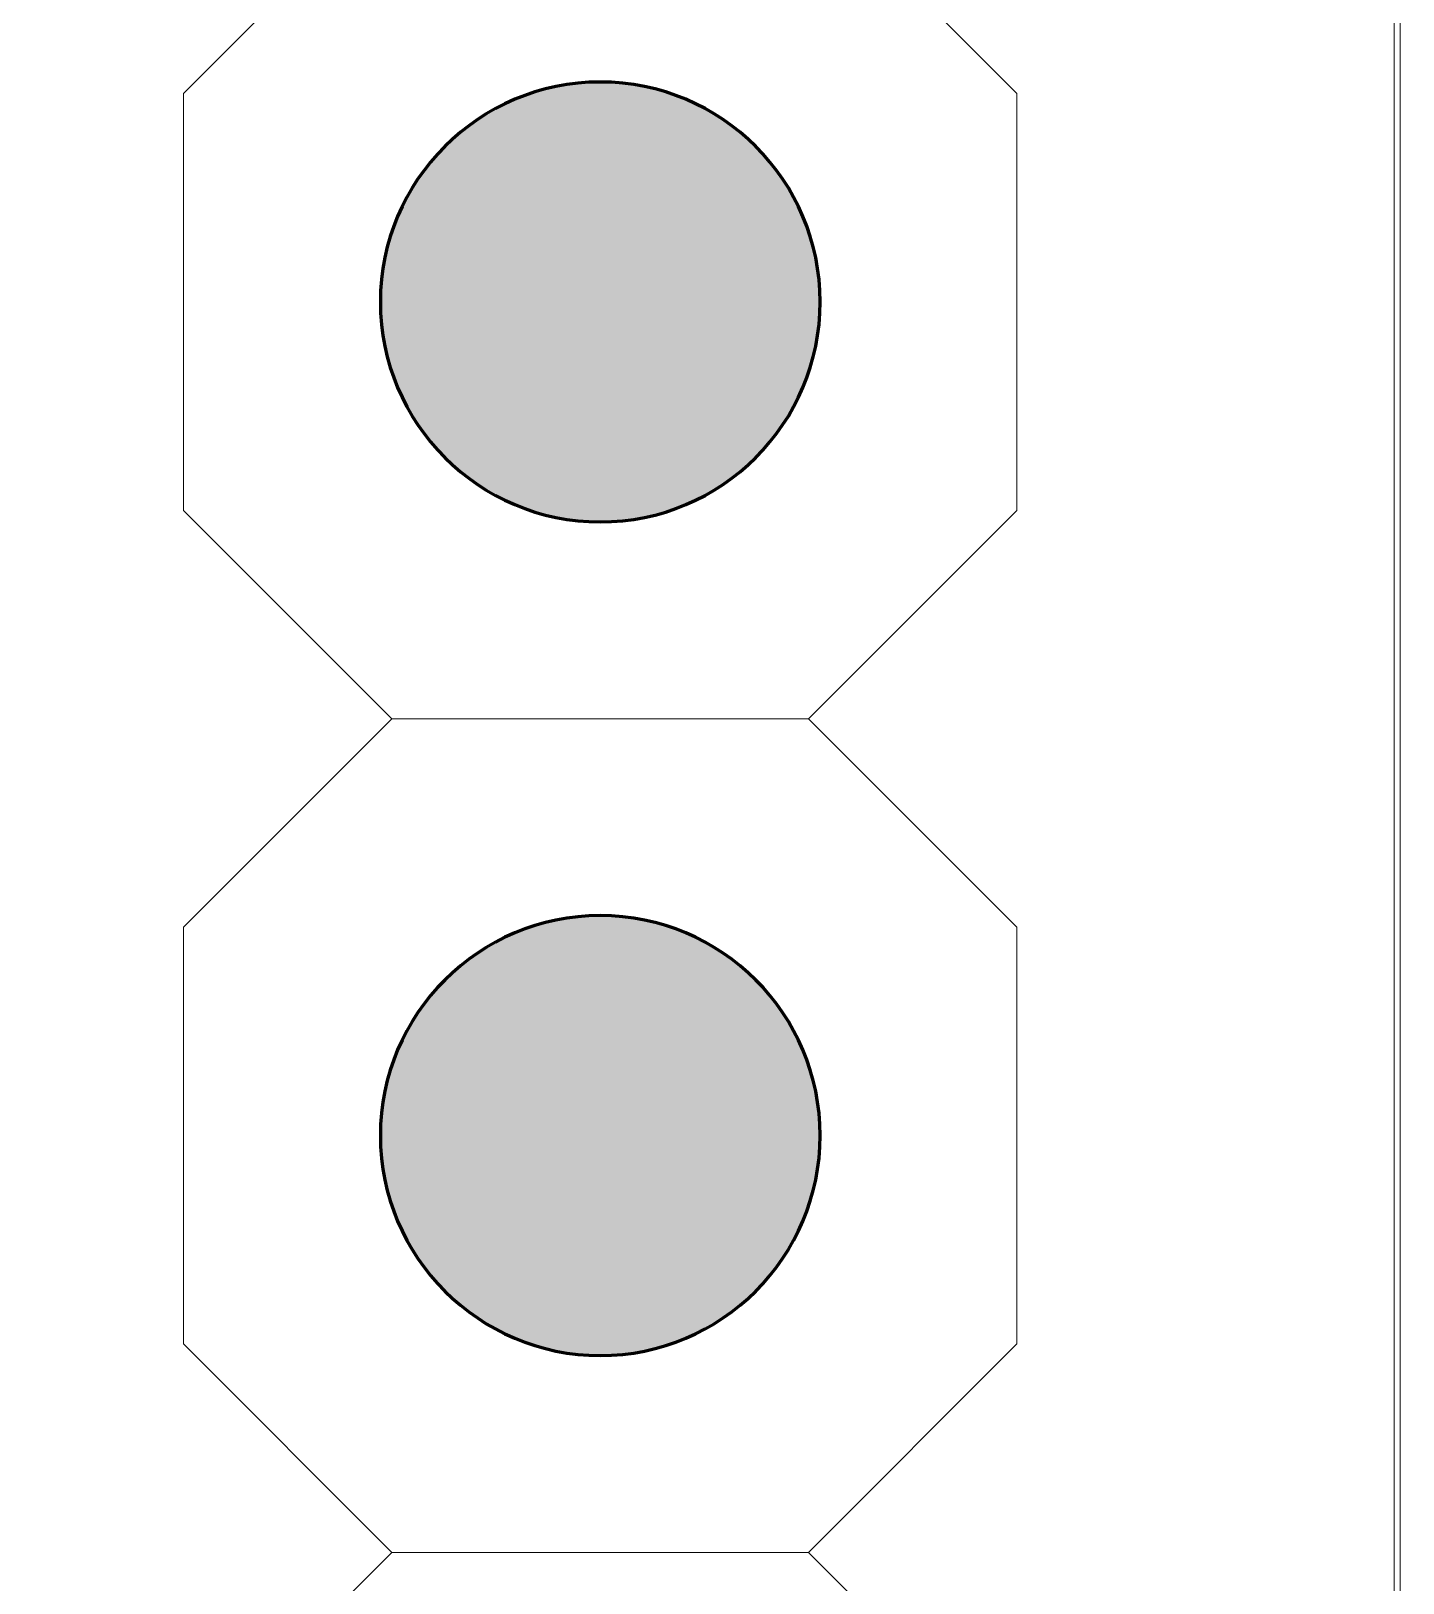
# Model space of a CAD drawing. Header units: inches. Extents: x 3.6 to 56.9, y 3.5 to 76.6.
# Drawn here: x 52.679 to 56.86, y 43.731 to 48.46 of the extents above; entities that cross this region are included whole.
import ezdxf

# ---------------------------------------------------------------- set-up
doc = ezdxf.new("R2010")
doc.units = ezdxf.units.IN
doc.header["$MEASUREMENT"] = 0
for name, color, linetype in [('board', 7, 'Continuous'), ('copper', 7, 'Continuous'), ('mask', 7, 'Continuous'), ('silk', 7, 'Continuous')]:
    doc.layers.add(name, color=color, linetype=linetype)

msp = doc.modelspace()

# ---------------------------------------------------------------- hatches: boundary and pattern name
at = {"layer": 'mask', "true_color": 0xffffff}
h = msp.add_hatch(color=7, dxfattribs=at)
edge = h.paths.add_edge_path()
edge.add_spline(control_points=[(54.4137, 46.964), (54.0435, 46.964), (53.7434, 47.2641), (53.7434, 47.6343), (53.7434, 48.0044), (54.0435, 48.3045), (54.4137, 48.3045), (54.7838, 48.3045), (55.0839, 48.0044), (55.0839, 47.6343), (55.0839, 47.2641), (54.7838, 46.964), (54.4137, 46.964)], knot_values=[0, 0, 0, 0, 1, 1, 1, 2, 2, 2, 3, 3, 3, 4, 4, 4, 4], degree=3, periodic=1)
h = msp.add_hatch(color=7, dxfattribs=at)
edge = h.paths.add_edge_path()
edge.add_spline(control_points=[(54.4137, 44.424), (54.0435, 44.424), (53.7434, 44.7241), (53.7434, 45.0943), (53.7434, 45.4644), (54.0435, 45.7645), (54.4137, 45.7645), (54.7838, 45.7645), (55.0839, 45.4644), (55.0839, 45.0943), (55.0839, 44.7241), (54.7838, 44.424), (54.4137, 44.424)], knot_values=[0, 0, 0, 0, 1, 1, 1, 2, 2, 2, 3, 3, 3, 4, 4, 4, 4], degree=3, periodic=1)

# ---------------------------------------------------------------- linework, layer by layer
at = {"layer": 'board', "color": 7, "lineweight": 20, "true_color": 0xffffff}
msp.add_lwpolyline([(3.6364, 60.5691), (56.8332, 60.5691), (56.8332, 3.7723), (3.6364, 3.7723), (3.6364, 60.5691)], dxfattribs=at)
msp.add_open_spline([(56.8521, 12.1646), (56.8521, 12.1646), (55.3337, 10.6434), (55.3337, 10.6434), (55.3337, 10.6434), (43.9474, 10.6434), (43.9474, 10.6434), (43.9474, 10.6434), (41.4173, 8.1094), (41.4173, 8.1094), (41.4173, 8.1094), (8.7761, 8.1094), (8.7761, 8.1094), (8.7761, 8.1094), (6.246, 10.6434), (6.246, 10.6434), (6.246, 10.6434), (4.7111, 10.6434), (4.7111, 10.6434), (4.2186, 10.5873), (3.7727, 10.9401), (3.7148, 11.4312), (3.7074, 11.4979), (3.7074, 11.5709), (3.7148, 11.6404), (3.7148, 11.6404), (3.7148, 75.5088), (3.7148, 75.5088), (3.6569, 76.0016), (4.0097, 76.4482), (4.5011, 76.5061), (4.5706, 76.5142), (4.6408, 76.5142), (4.7114, 76.5061), (4.7114, 76.5061), (55.8558, 76.5061), (55.8558, 76.5061), (56.3487, 76.5636), (56.7949, 76.2104), (56.8521, 75.7176), (56.8602, 75.6481), (56.8602, 75.5779), (56.8521, 75.5088), (56.8521, 75.5088), (56.8521, 12.1646), (56.8521, 12.1646)], degree=3, knots=[0, 0, 0, 0, 1, 1, 1, 2, 2, 2, 3, 3, 3, 4, 4, 4, 5, 5, 5, 6, 6, 6, 7, 7, 7, 8, 8, 8, 9, 9, 9, 10, 10, 10, 11, 11, 11, 12, 12, 12, 13, 13, 13, 14, 14, 14, 15, 15, 15, 15], dxfattribs=at)
at = {"layer": 'copper', "color": 7, "lineweight": 30, "true_color": 0xffffff}
for points in [[(54.4137, 46.964), (54.0435, 46.964), (53.7434, 47.2641), (53.7434, 47.6343), (53.7434, 48.0045), (54.0435, 48.3045), (54.4137, 48.3045), (54.7839, 48.3045), (55.0839, 48.0045), (55.0839, 47.6343), (55.0839, 47.2641), (54.7839, 46.964), (54.4137, 46.964)], [(54.4137, 44.424), (54.0435, 44.424), (53.7434, 44.7241), (53.7434, 45.0943), (53.7434, 45.4645), (54.0435, 45.7645), (54.4137, 45.7645), (54.7839, 45.7645), (55.0839, 45.4645), (55.0839, 45.0943), (55.0839, 44.7241), (54.7839, 44.424), (54.4137, 44.424)]]:
    msp.add_open_spline(points, degree=3, knots=[0, 0, 0, 0, 1, 1, 1, 2, 2, 2, 3, 3, 3, 4, 4, 4, 4], dxfattribs=at)
at = {"layer": 'mask', "lineweight": 0}
for points in [[(54.4137, 46.964), (54.0435, 46.964), (53.7434, 47.2641), (53.7434, 47.6343), (53.7434, 48.0044), (54.0435, 48.3045), (54.4137, 48.3045), (54.7838, 48.3045), (55.0839, 48.0044), (55.0839, 47.6343), (55.0839, 47.2641), (54.7838, 46.964), (54.4137, 46.964)], [(54.4137, 44.424), (54.0435, 44.424), (53.7434, 44.7241), (53.7434, 45.0943), (53.7434, 45.4644), (54.0435, 45.7645), (54.4137, 45.7645), (54.7838, 45.7645), (55.0839, 45.4644), (55.0839, 45.0943), (55.0839, 44.7241), (54.7838, 44.424), (54.4137, 44.424)]]:
    msp.add_open_spline(points, degree=3, knots=[0, 0, 0, 0, 1, 1, 1, 2, 2, 2, 3, 3, 3, 4, 4, 4, 4], dxfattribs=at)
at = {"layer": 'mask', "color": 7, "lineweight": 60, "true_color": 0xffffff}
for points in [[(54.4137, 46.964), (54.0435, 46.964), (53.7434, 47.2641), (53.7434, 47.6343), (53.7434, 48.0045), (54.0435, 48.3045), (54.4137, 48.3045), (54.7839, 48.3045), (55.0839, 48.0045), (55.0839, 47.6343), (55.0839, 47.2641), (54.7839, 46.964), (54.4137, 46.964)], [(54.4137, 44.424), (54.0435, 44.424), (53.7434, 44.7241), (53.7434, 45.0943), (53.7434, 45.4645), (54.0435, 45.7645), (54.4137, 45.7645), (54.7839, 45.7645), (55.0839, 45.4645), (55.0839, 45.0943), (55.0839, 44.7241), (54.7839, 44.424), (54.4137, 44.424)]]:
    msp.add_open_spline(points, degree=3, knots=[0, 0, 0, 0, 1, 1, 1, 2, 2, 2, 3, 3, 3, 4, 4, 4, 4], dxfattribs=at)
at = {"layer": 'silk', "color": 7, "lineweight": 20, "true_color": 0xffffff}
msp.add_lwpolyline([(3.6364, 60.5691), (56.8332, 60.5691), (56.8332, 3.7723), (3.6364, 3.7723), (3.6364, 60.5691)], dxfattribs=at)
at = {"layer": 'silk', "color": 7, "lineweight": 15, "true_color": 0xffffff}
for points in [[(53.1437, 48.2693), (53.7787, 48.9041)], [(55.0487, 48.9041), (55.6837, 48.2693)], [(53.1437, 46.9991), (53.1437, 48.2693)], [(55.6837, 48.2693), (55.6837, 46.9991)], [(53.7787, 46.3643), (53.1437, 46.9991)], [(55.6837, 46.9991), (55.0487, 46.3643)], [(53.1437, 45.7291), (53.7787, 46.3643)], [(53.7787, 46.3643), (55.0487, 46.3643)], [(55.0487, 46.3643), (55.6837, 45.7291)], [(53.1437, 44.4597), (53.1437, 45.7291)], [(55.6837, 45.7291), (55.6837, 44.4597)], [(53.7787, 43.8241), (53.1437, 44.4597)], [(55.6837, 44.4597), (55.0487, 43.8241)], [(53.1437, 43.1893), (53.7787, 43.8241)], [(53.7787, 43.8241), (55.0487, 43.8241)], [(55.0487, 43.8241), (55.6837, 43.1893)]]:
    msp.add_lwpolyline(points, dxfattribs=at)
at = {"layer": 'silk', "lineweight": 0}
for points in [[(54.4137, 46.964), (54.0435, 46.964), (53.7434, 47.2641), (53.7434, 47.6343), (53.7434, 48.0044), (54.0435, 48.3045), (54.4137, 48.3045), (54.7838, 48.3045), (55.0839, 48.0044), (55.0839, 47.6343), (55.0839, 47.2641), (54.7838, 46.964), (54.4137, 46.964)], [(54.4137, 44.424), (54.0435, 44.424), (53.7434, 44.7241), (53.7434, 45.0943), (53.7434, 45.4644), (54.0435, 45.7645), (54.4137, 45.7645), (54.7838, 45.7645), (55.0839, 45.4644), (55.0839, 45.0943), (55.0839, 44.7241), (54.7838, 44.424), (54.4137, 44.424)]]:
    msp.add_open_spline(points, degree=3, knots=[0, 0, 0, 0, 1, 1, 1, 2, 2, 2, 3, 3, 3, 4, 4, 4, 4], dxfattribs=at)
at = {"layer": 'silk', "color": 18, "lineweight": 60, "true_color": 0x000000}
for points in [[(54.4137, 46.964), (54.0435, 46.964), (53.7434, 47.2641), (53.7434, 47.6343), (53.7434, 48.0045), (54.0435, 48.3045), (54.4137, 48.3045), (54.7839, 48.3045), (55.0839, 48.0045), (55.0839, 47.6343), (55.0839, 47.2641), (54.7839, 46.964), (54.4137, 46.964)], [(54.4137, 44.424), (54.0435, 44.424), (53.7434, 44.7241), (53.7434, 45.0943), (53.7434, 45.4645), (54.0435, 45.7645), (54.4137, 45.7645), (54.7839, 45.7645), (55.0839, 45.4645), (55.0839, 45.0943), (55.0839, 44.7241), (54.7839, 44.424), (54.4137, 44.424)]]:
    msp.add_open_spline(points, degree=3, knots=[0, 0, 0, 0, 1, 1, 1, 2, 2, 2, 3, 3, 3, 4, 4, 4, 4], dxfattribs=at)

doc.saveas('drawing.dxf')
